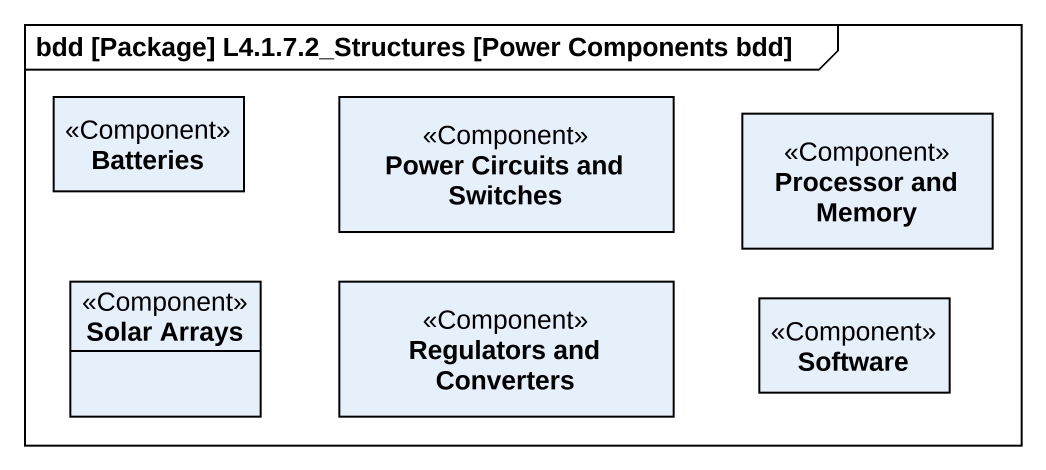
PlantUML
@startuml
mainframe bdd [Package] L4.1.7.2_Structures [Power Components bdd]
hide circle
hide empty members
class Batteries <<Component>>
class "Power Circuits and Switches" as Power_Circuits_and_Switches <<Component>>
class "Processor and Memory" as Processor_and_Memory <<Component>>
class "Solar Arrays" as Solar_Arrays <<Component>>
class "Regulators and Converters" as Regulators_and_Converters <<Component>>
class Software <<Component>>
@enduml
